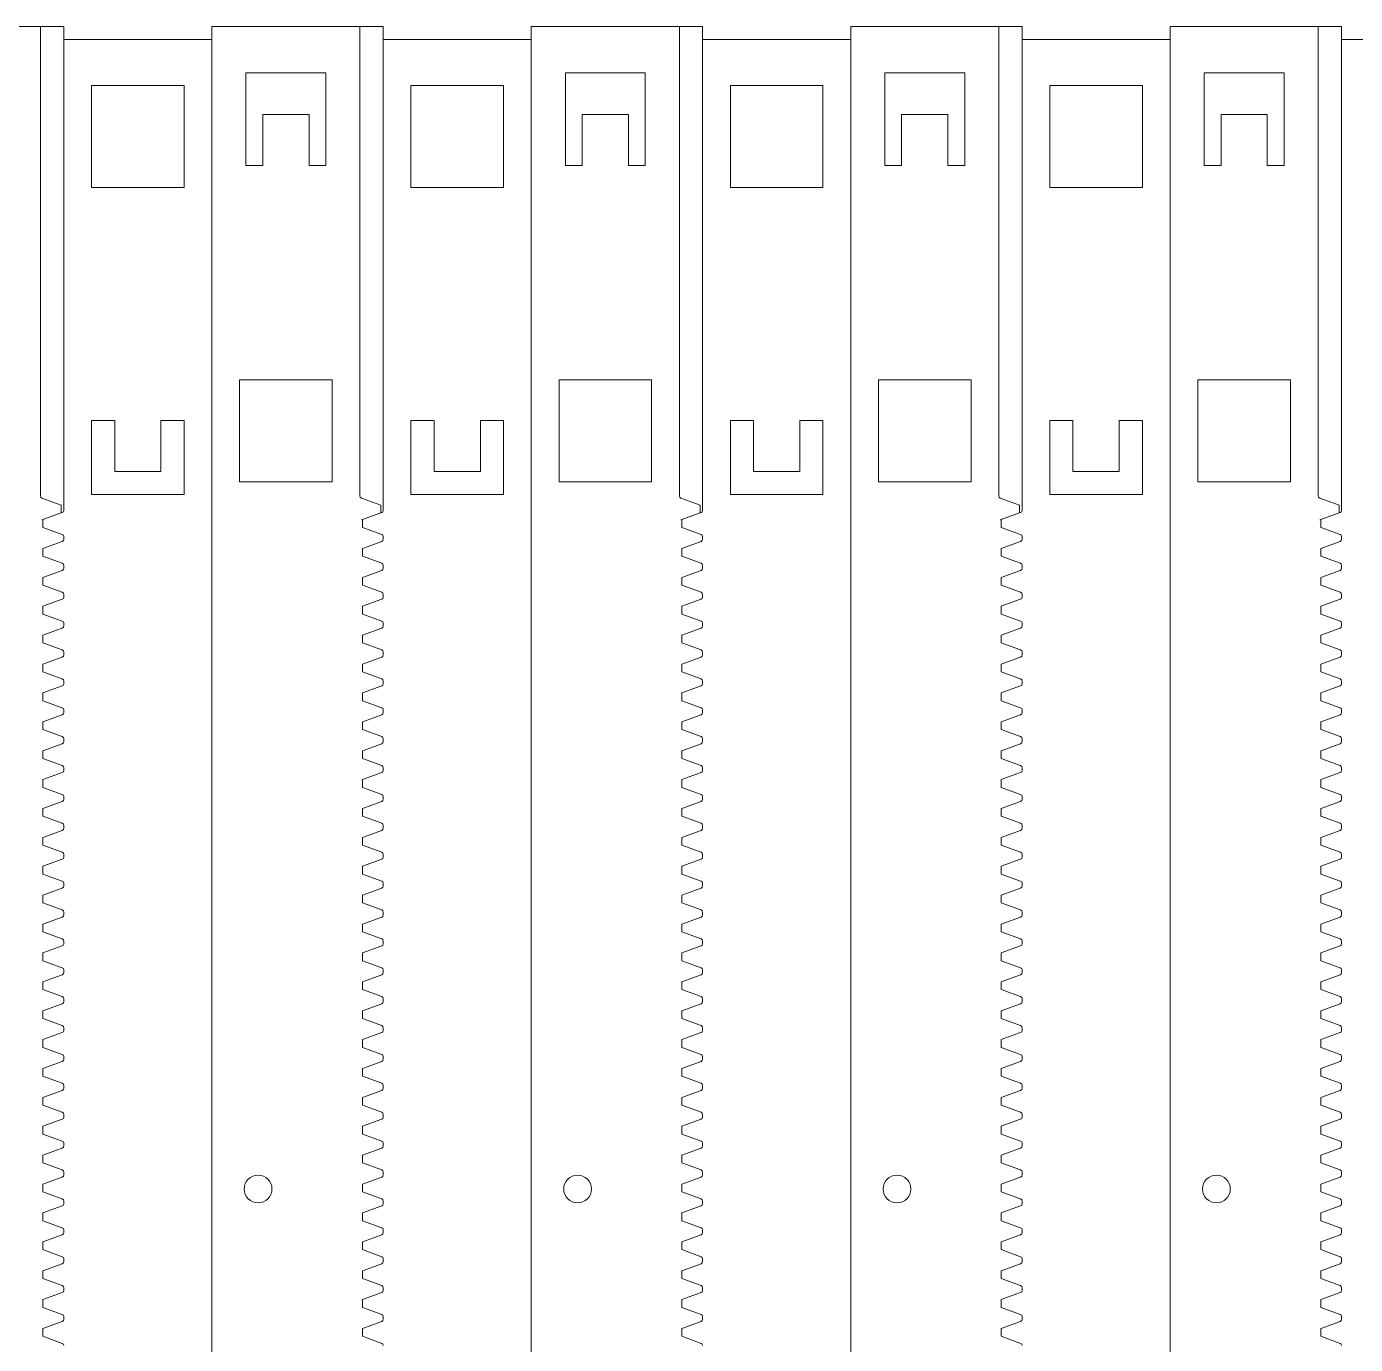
# Model space of a CAD drawing. Header units: millimetres. Extents: x -296 to 291, y -146 to 138.
# Drawn here: x -5.2 to 138.4, y -4.7 to 137.7 of the extents above; entities that cross this region are included whole.
import ezdxf

# ---------------------------------------------------------------- set-up
doc = ezdxf.new("R2010")
doc.units = ezdxf.units.MM
doc.header["$MEASUREMENT"] = 0
doc.layers.add('Layer 1', color=7, linetype='Continuous')

msp = doc.modelspace()

# ---------------------------------------------------------------- linework, layer by layer
at = {"layer": 'Layer 1', "color": 175, "lineweight": 18}
msp.add_lwpolyline([(-19.6503, 137.7001), (-1.1308, 137.7001), (-1.1308, 136.3158), (14.8692, 136.3158), (14.8692, 137.7001), (33.3887, 137.7001), (33.3887, 136.3158), (49.3887, 136.3158), (49.3887, 137.7001), (67.9082, 137.7001), (67.9082, 136.3158), (83.9082, 136.3158), (83.9082, 137.7001), (102.4277, 137.7001), (102.4277, 136.3158), (118.4277, 136.3158), (118.4277, 137.7001), (136.9472, 137.7001), (136.9472, 136.3158), (152.9472, 136.3158)], dxfattribs=at)
at = {"layer": 'Layer 1', "color": 114, "lineweight": 9}
for points in [[(-3.6503, 137.7001), (-3.6503, 86.9643)], [(14.8692, -144.6025), (14.8692, 137.7001)], [(30.8692, 137.7001), (30.8692, 86.9643)], [(49.3887, -144.6025), (49.3887, 137.7001)], [(65.3887, 137.7001), (65.3887, 86.9643)], [(83.9082, -144.6025), (83.9082, 137.7001)], [(99.9082, 137.7001), (99.9082, 86.9643)], [(118.4277, -144.6025), (118.4277, 137.7001)], [(134.4277, 137.7001), (134.4277, 86.9643)], [(-1.1308, 85.4034), (-1.1308, 136.3158)], [(33.3887, 85.4034), (33.3887, 136.3158)], [(67.9082, 85.4034), (67.9082, 136.3158)], [(102.4277, 85.4034), (102.4277, 136.3158)], [(136.9472, 85.4034), (136.9472, 136.3158)], [(-3.4857, 86.7294), (-1.4003, 85.9703), (-1.4003, 85.1274), (-3.4858, 84.3684)], [(31.0338, 86.7294), (33.1192, 85.9703), (33.1192, 85.1274), (31.0337, 84.3684)], [(65.5533, 86.7294), (67.6387, 85.9703), (67.6387, 85.1274), (65.5532, 84.3684)], [(100.0728, 86.7294), (102.1582, 85.9703), (102.1582, 85.1274), (100.0727, 84.3684)], [(134.5923, 86.7294), (136.6777, 85.9703), (136.6777, 85.1274), (134.5922, 84.3684)], [(-1.2953, 82.8075), (-3.3808, 83.5666), (-3.3808, 84.4094), (-1.2953, 85.1685)], [(33.2242, 82.8075), (31.1387, 83.5666), (31.1387, 84.4094), (33.2242, 85.1685)], [(67.7437, 82.8075), (65.6582, 83.5666), (65.6582, 84.4094), (67.7437, 85.1685)], [(102.2632, 82.8075), (100.1777, 83.5666), (100.1777, 84.4094), (102.2632, 85.1685)], [(136.7827, 82.8075), (134.6972, 83.5666), (134.6972, 84.4094), (136.7827, 85.1685)], [(-1.2953, 79.6847), (-3.3808, 80.4438), (-3.3808, 81.2866), (-1.2953, 82.0457)], [(-1.1308, 82.2806), (-1.1308, 82.5726)], [(33.2242, 79.6847), (31.1387, 80.4438), (31.1387, 81.2866), (33.2242, 82.0457)], [(33.3887, 82.2806), (33.3887, 82.5726)], [(67.7437, 79.6847), (65.6582, 80.4438), (65.6582, 81.2866), (67.7437, 82.0457)], [(67.9082, 82.2806), (67.9082, 82.5726)], [(102.2632, 79.6847), (100.1777, 80.4438), (100.1777, 81.2866), (102.2632, 82.0457)], [(102.4277, 82.2806), (102.4277, 82.5726)], [(136.7827, 79.6847), (134.6972, 80.4438), (134.6972, 81.2866), (136.7827, 82.0457)], [(136.9472, 82.2806), (136.9472, 82.5726)], [(-1.1308, 79.1578), (-1.1308, 79.4498)], [(33.3887, 79.1578), (33.3887, 79.4498)], [(67.9082, 79.1578), (67.9082, 79.4498)], [(102.4277, 79.1578), (102.4277, 79.4498)], [(136.9472, 79.1578), (136.9472, 79.4498)], [(-1.2953, 76.5619), (-3.3808, 77.321), (-3.3808, 78.1638), (-1.2953, 78.9229)], [(33.2242, 76.5619), (31.1387, 77.321), (31.1387, 78.1638), (33.2242, 78.9229)], [(67.7437, 76.5619), (65.6582, 77.321), (65.6582, 78.1638), (67.7437, 78.9229)], [(102.2632, 76.5619), (100.1777, 77.321), (100.1777, 78.1638), (102.2632, 78.9229)], [(136.7827, 76.5619), (134.6972, 77.321), (134.6972, 78.1638), (136.7827, 78.9229)], [(-1.1308, 76.035), (-1.1308, 76.327)], [(33.3887, 76.035), (33.3887, 76.327)], [(67.9082, 76.035), (67.9082, 76.327)], [(102.4277, 76.035), (102.4277, 76.327)], [(136.9472, 76.035), (136.9472, 76.327)], [(-1.2953, 73.4391), (-3.3808, 74.1981), (-3.3808, 75.041), (-1.2953, 75.8001)], [(33.2242, 73.4391), (31.1387, 74.1981), (31.1387, 75.041), (33.2242, 75.8001)], [(67.7437, 73.4391), (65.6582, 74.1981), (65.6582, 75.041), (67.7437, 75.8001)], [(102.2632, 73.4391), (100.1777, 74.1981), (100.1777, 75.041), (102.2632, 75.8001)], [(136.7827, 73.4391), (134.6972, 74.1981), (134.6972, 75.041), (136.7827, 75.8001)], [(-1.2953, 70.3163), (-3.3808, 71.0753), (-3.3808, 71.9182), (-1.2953, 72.6773)], [(-1.1308, 72.9122), (-1.1308, 73.2042)], [(33.2242, 70.3163), (31.1387, 71.0753), (31.1387, 71.9182), (33.2242, 72.6773)], [(33.3887, 72.9122), (33.3887, 73.2042)], [(67.7437, 70.3163), (65.6582, 71.0753), (65.6582, 71.9182), (67.7437, 72.6773)], [(67.9082, 72.9122), (67.9082, 73.2042)], [(102.2632, 70.3163), (100.1777, 71.0753), (100.1777, 71.9182), (102.2632, 72.6773)], [(102.4277, 72.9122), (102.4277, 73.2042)], [(136.7827, 70.3163), (134.6972, 71.0753), (134.6972, 71.9182), (136.7827, 72.6773)], [(136.9472, 72.9122), (136.9472, 73.2042)], [(-1.2953, 67.1935), (-3.3808, 67.9525), (-3.3808, 68.7954), (-1.2953, 69.5545)], [(-1.1308, 69.7894), (-1.1308, 70.0814)], [(33.2242, 67.1935), (31.1387, 67.9525), (31.1387, 68.7954), (33.2242, 69.5545)], [(33.3887, 69.7894), (33.3887, 70.0814)], [(67.7437, 67.1935), (65.6582, 67.9525), (65.6582, 68.7954), (67.7437, 69.5545)], [(67.9082, 69.7894), (67.9082, 70.0814)], [(102.2632, 67.1935), (100.1777, 67.9525), (100.1777, 68.7954), (102.2632, 69.5545)], [(102.4277, 69.7894), (102.4277, 70.0814)], [(136.7827, 67.1935), (134.6972, 67.9525), (134.6972, 68.7954), (136.7827, 69.5545)], [(136.9472, 69.7894), (136.9472, 70.0814)], [(-1.2953, 64.0707), (-3.3808, 64.8297), (-3.3808, 65.6726), (-1.2953, 66.4316)], [(-1.1308, 66.6666), (-1.1308, 66.9585)], [(33.2242, 64.0707), (31.1387, 64.8297), (31.1387, 65.6726), (33.2242, 66.4316)], [(33.3887, 66.6666), (33.3887, 66.9585)], [(67.7437, 64.0707), (65.6582, 64.8297), (65.6582, 65.6726), (67.7437, 66.4316)], [(67.9082, 66.6666), (67.9082, 66.9585)], [(102.2632, 64.0707), (100.1777, 64.8297), (100.1777, 65.6726), (102.2632, 66.4316)], [(102.4277, 66.6666), (102.4277, 66.9585)], [(136.7827, 64.0707), (134.6972, 64.8297), (134.6972, 65.6726), (136.7827, 66.4316)], [(136.9472, 66.6666), (136.9472, 66.9585)], [(-1.2953, 60.9479), (-3.3808, 61.7069), (-3.3808, 62.5498), (-1.2953, 63.3088)], [(-1.1308, 63.5438), (-1.1308, 63.8357)], [(33.2242, 60.9479), (31.1387, 61.7069), (31.1387, 62.5498), (33.2242, 63.3088)], [(33.3887, 63.5438), (33.3887, 63.8357)], [(67.7437, 60.9479), (65.6582, 61.7069), (65.6582, 62.5498), (67.7437, 63.3088)], [(67.9082, 63.5438), (67.9082, 63.8357)], [(102.2632, 60.9479), (100.1777, 61.7069), (100.1777, 62.5498), (102.2632, 63.3088)], [(102.4277, 63.5438), (102.4277, 63.8357)], [(136.7827, 60.9479), (134.6972, 61.7069), (134.6972, 62.5498), (136.7827, 63.3088)], [(136.9472, 63.5438), (136.9472, 63.8357)], [(-1.1308, 60.421), (-1.1308, 60.7129)], [(33.3887, 60.421), (33.3887, 60.7129)], [(67.9082, 60.421), (67.9082, 60.7129)], [(102.4277, 60.421), (102.4277, 60.7129)], [(136.9472, 60.421), (136.9472, 60.7129)], [(-1.2953, 57.8251), (-3.3808, 58.5841), (-3.3808, 59.427), (-1.2953, 60.186)], [(33.2242, 57.8251), (31.1387, 58.5841), (31.1387, 59.427), (33.2242, 60.186)], [(67.7437, 57.8251), (65.6582, 58.5841), (65.6582, 59.427), (67.7437, 60.186)], [(102.2632, 57.8251), (100.1777, 58.5841), (100.1777, 59.427), (102.2632, 60.186)], [(136.7827, 57.8251), (134.6972, 58.5841), (134.6972, 59.427), (136.7827, 60.186)], [(-1.1308, 57.2981), (-1.1308, 57.5901)], [(33.3887, 57.2981), (33.3887, 57.5901)], [(67.9082, 57.2981), (67.9082, 57.5901)], [(102.4277, 57.2981), (102.4277, 57.5901)], [(136.9472, 57.2981), (136.9472, 57.5901)], [(-1.2953, 54.7022), (-3.3808, 55.4613), (-3.3808, 56.3042), (-1.2953, 57.0632)], [(33.2242, 54.7022), (31.1387, 55.4613), (31.1387, 56.3042), (33.2242, 57.0632)], [(67.7437, 54.7022), (65.6582, 55.4613), (65.6582, 56.3042), (67.7437, 57.0632)], [(102.2632, 54.7022), (100.1777, 55.4613), (100.1777, 56.3042), (102.2632, 57.0632)], [(136.7827, 54.7022), (134.6972, 55.4613), (134.6972, 56.3042), (136.7827, 57.0632)], [(-1.2953, 51.5794), (-3.3808, 52.3385), (-3.3808, 53.1814), (-1.2953, 53.9404)], [(-1.1308, 54.1753), (-1.1308, 54.4673)], [(33.2242, 51.5794), (31.1387, 52.3385), (31.1387, 53.1814), (33.2242, 53.9404)], [(33.3887, 54.1753), (33.3887, 54.4673)], [(67.7437, 51.5794), (65.6582, 52.3385), (65.6582, 53.1814), (67.7437, 53.9404)], [(67.9082, 54.1753), (67.9082, 54.4673)], [(102.2632, 51.5794), (100.1777, 52.3385), (100.1777, 53.1814), (102.2632, 53.9404)], [(102.4277, 54.1753), (102.4277, 54.4673)], [(136.7827, 51.5794), (134.6972, 52.3385), (134.6972, 53.1814), (136.7827, 53.9404)], [(136.9472, 54.1753), (136.9472, 54.4673)], [(-1.2953, 48.4566), (-3.3808, 49.2157), (-3.3808, 50.0585), (-1.2953, 50.8176)], [(-1.1308, 51.0525), (-1.1308, 51.3445)], [(33.2242, 48.4566), (31.1387, 49.2157), (31.1387, 50.0585), (33.2242, 50.8176)], [(33.3887, 51.0525), (33.3887, 51.3445)], [(67.7437, 48.4566), (65.6582, 49.2157), (65.6582, 50.0585), (67.7437, 50.8176)], [(67.9082, 51.0525), (67.9082, 51.3445)], [(102.2632, 48.4566), (100.1777, 49.2157), (100.1777, 50.0585), (102.2632, 50.8176)], [(102.4277, 51.0525), (102.4277, 51.3445)], [(136.7827, 48.4566), (134.6972, 49.2157), (134.6972, 50.0585), (136.7827, 50.8176)], [(136.9472, 51.0525), (136.9472, 51.3445)], [(-1.2953, 45.3338), (-3.3808, 46.0929), (-3.3808, 46.9357), (-1.2953, 47.6948)], [(-1.1308, 47.9297), (-1.1308, 48.2217)], [(33.2242, 45.3338), (31.1387, 46.0929), (31.1387, 46.9357), (33.2242, 47.6948)], [(33.3887, 47.9297), (33.3887, 48.2217)], [(67.7437, 45.3338), (65.6582, 46.0929), (65.6582, 46.9357), (67.7437, 47.6948)], [(67.9082, 47.9297), (67.9082, 48.2217)], [(102.2632, 45.3338), (100.1777, 46.0929), (100.1777, 46.9357), (102.2632, 47.6948)], [(102.4277, 47.9297), (102.4277, 48.2217)], [(136.7827, 45.3338), (134.6972, 46.0929), (134.6972, 46.9357), (136.7827, 47.6948)], [(136.9472, 47.9297), (136.9472, 48.2217)], [(-1.2953, 42.211), (-3.3808, 42.9701), (-3.3808, 43.8129), (-1.2953, 44.572)], [(-1.1308, 44.8069), (-1.1308, 45.0989)], [(33.2242, 42.211), (31.1387, 42.9701), (31.1387, 43.8129), (33.2242, 44.572)], [(33.3887, 44.8069), (33.3887, 45.0989)], [(67.7437, 42.211), (65.6582, 42.9701), (65.6582, 43.8129), (67.7437, 44.572)], [(67.9082, 44.8069), (67.9082, 45.0989)], [(102.2632, 42.211), (100.1777, 42.9701), (100.1777, 43.8129), (102.2632, 44.572)], [(102.4277, 44.8069), (102.4277, 45.0989)], [(136.7827, 42.211), (134.6972, 42.9701), (134.6972, 43.8129), (136.7827, 44.572)], [(136.9472, 44.8069), (136.9472, 45.0989)], [(-1.1308, 41.6841), (-1.1308, 41.9761)], [(33.3887, 41.6841), (33.3887, 41.9761)], [(67.9082, 41.6841), (67.9082, 41.9761)], [(102.4277, 41.6841), (102.4277, 41.9761)], [(136.9472, 41.6841), (136.9472, 41.9761)], [(-1.2953, 39.0882), (-3.3808, 39.8473), (-3.3808, 40.6901), (-1.2953, 41.4492)], [(33.2242, 39.0882), (31.1387, 39.8473), (31.1387, 40.6901), (33.2242, 41.4492)], [(67.7437, 39.0882), (65.6582, 39.8473), (65.6582, 40.6901), (67.7437, 41.4492)], [(102.2632, 39.0882), (100.1777, 39.8473), (100.1777, 40.6901), (102.2632, 41.4492)], [(136.7827, 39.0882), (134.6972, 39.8473), (134.6972, 40.6901), (136.7827, 41.4492)], [(-1.1308, 38.5613), (-1.1308, 38.8533)], [(33.3887, 38.5613), (33.3887, 38.8533)], [(67.9082, 38.5613), (67.9082, 38.8533)], [(102.4277, 38.5613), (102.4277, 38.8533)], [(136.9472, 38.5613), (136.9472, 38.8533)], [(-1.2953, 35.9654), (-3.3808, 36.7245), (-3.3808, 37.5673), (-1.2953, 38.3264)], [(33.2242, 35.9654), (31.1387, 36.7245), (31.1387, 37.5673), (33.2242, 38.3264)], [(67.7437, 35.9654), (65.6582, 36.7245), (65.6582, 37.5673), (67.7437, 38.3264)], [(102.2632, 35.9654), (100.1777, 36.7245), (100.1777, 37.5673), (102.2632, 38.3264)], [(136.7827, 35.9654), (134.6972, 36.7245), (134.6972, 37.5673), (136.7827, 38.3264)], [(-1.2953, 32.8426), (-3.3808, 33.6017), (-3.3808, 34.4445), (-1.2953, 35.2036)], [(-1.1308, 35.4385), (-1.1308, 35.7305)], [(33.2242, 32.8426), (31.1387, 33.6017), (31.1387, 34.4445), (33.2242, 35.2036)], [(33.3887, 35.4385), (33.3887, 35.7305)], [(67.7437, 32.8426), (65.6582, 33.6017), (65.6582, 34.4445), (67.7437, 35.2036)], [(67.9082, 35.4385), (67.9082, 35.7305)], [(102.2632, 32.8426), (100.1777, 33.6017), (100.1777, 34.4445), (102.2632, 35.2036)], [(102.4277, 35.4385), (102.4277, 35.7305)], [(136.7827, 32.8426), (134.6972, 33.6017), (134.6972, 34.4445), (136.7827, 35.2036)], [(136.9472, 35.4385), (136.9472, 35.7305)], [(-1.2953, 29.7198), (-3.3808, 30.4788), (-3.3808, 31.3217), (-1.2953, 32.0808)], [(-1.1308, 32.3157), (-1.1308, 32.6077)], [(33.2242, 29.7198), (31.1387, 30.4788), (31.1387, 31.3217), (33.2242, 32.0808)], [(33.3887, 32.3157), (33.3887, 32.6077)], [(67.7437, 29.7198), (65.6582, 30.4788), (65.6582, 31.3217), (67.7437, 32.0808)], [(67.9082, 32.3157), (67.9082, 32.6077)], [(102.2632, 29.7198), (100.1777, 30.4788), (100.1777, 31.3217), (102.2632, 32.0808)], [(102.4277, 32.3157), (102.4277, 32.6077)], [(136.7827, 29.7198), (134.6972, 30.4788), (134.6972, 31.3217), (136.7827, 32.0808)], [(136.9472, 32.3157), (136.9472, 32.6077)], [(-1.2953, 26.597), (-3.3808, 27.356), (-3.3808, 28.1989), (-1.2953, 28.958)], [(-1.1308, 29.1929), (-1.1308, 29.4849)], [(33.2242, 26.597), (31.1387, 27.356), (31.1387, 28.1989), (33.2242, 28.958)], [(33.3887, 29.1929), (33.3887, 29.4849)], [(67.7437, 26.597), (65.6582, 27.356), (65.6582, 28.1989), (67.7437, 28.958)], [(67.9082, 29.1929), (67.9082, 29.4849)], [(102.2632, 26.597), (100.1777, 27.356), (100.1777, 28.1989), (102.2632, 28.958)], [(102.4277, 29.1929), (102.4277, 29.4849)], [(136.7827, 26.597), (134.6972, 27.356), (134.6972, 28.1989), (136.7827, 28.958)], [(136.9472, 29.1929), (136.9472, 29.4849)], [(-1.1308, 26.0701), (-1.1308, 26.3621)], [(33.3887, 26.0701), (33.3887, 26.3621)], [(67.9082, 26.0701), (67.9082, 26.3621)], [(102.4277, 26.0701), (102.4277, 26.3621)], [(136.9472, 26.0701), (136.9472, 26.3621)], [(-1.2953, 23.4742), (-3.3808, 24.2332), (-3.3808, 25.0761), (-1.2953, 25.8352)], [(33.2242, 23.4742), (31.1387, 24.2332), (31.1387, 25.0761), (33.2242, 25.8352)], [(67.7437, 23.4742), (65.6582, 24.2332), (65.6582, 25.0761), (67.7437, 25.8352)], [(102.2632, 23.4742), (100.1777, 24.2332), (100.1777, 25.0761), (102.2632, 25.8352)], [(136.7827, 23.4742), (134.6972, 24.2332), (134.6972, 25.0761), (136.7827, 25.8352)], [(-1.1308, 22.9473), (-1.1308, 23.2392)], [(33.3887, 22.9473), (33.3887, 23.2392)], [(67.9082, 22.9473), (67.9082, 23.2392)], [(102.4277, 22.9473), (102.4277, 23.2392)], [(136.9472, 22.9473), (136.9472, 23.2392)], [(-1.2953, 20.3514), (-3.3808, 21.1104), (-3.3808, 21.9533), (-1.2953, 22.7123)], [(33.2242, 20.3514), (31.1387, 21.1104), (31.1387, 21.9533), (33.2242, 22.7123)], [(67.7437, 20.3514), (65.6582, 21.1104), (65.6582, 21.9533), (67.7437, 22.7123)], [(102.2632, 20.3514), (100.1777, 21.1104), (100.1777, 21.9533), (102.2632, 22.7123)], [(136.7827, 20.3514), (134.6972, 21.1104), (134.6972, 21.9533), (136.7827, 22.7123)], [(-1.1308, 19.8245), (-1.1308, 20.1164)], [(33.3887, 19.8245), (33.3887, 20.1164)], [(67.9082, 19.8245), (67.9082, 20.1164)], [(102.4277, 19.8245), (102.4277, 20.1164)], [(136.9472, 19.8245), (136.9472, 20.1164)], [(-1.2953, 17.2286), (-3.3808, 17.9876), (-3.3808, 18.8305), (-1.2953, 19.5895)], [(33.2242, 17.2286), (31.1387, 17.9876), (31.1387, 18.8305), (33.2242, 19.5895)], [(67.7437, 17.2286), (65.6582, 17.9876), (65.6582, 18.8305), (67.7437, 19.5895)], [(102.2632, 17.2286), (100.1777, 17.9876), (100.1777, 18.8305), (102.2632, 19.5895)], [(136.7827, 17.2286), (134.6972, 17.9876), (134.6972, 18.8305), (136.7827, 19.5895)], [(-1.2953, 14.1058), (-3.3808, 14.8648), (-3.3808, 15.7077), (-1.2953, 16.4667)], [(-1.1308, 16.7017), (-1.1308, 16.9936)], [(33.2242, 14.1058), (31.1387, 14.8648), (31.1387, 15.7077), (33.2242, 16.4667)], [(33.3887, 16.7017), (33.3887, 16.9936)], [(67.7437, 14.1058), (65.6582, 14.8648), (65.6582, 15.7077), (67.7437, 16.4667)], [(67.9082, 16.7017), (67.9082, 16.9936)], [(102.2632, 14.1058), (100.1777, 14.8648), (100.1777, 15.7077), (102.2632, 16.4667)], [(102.4277, 16.7017), (102.4277, 16.9936)], [(136.7827, 14.1058), (134.6972, 14.8648), (134.6972, 15.7077), (136.7827, 16.4667)], [(136.9472, 16.7017), (136.9472, 16.9936)], [(-1.2953, 10.9829), (-3.3808, 11.742), (-3.3808, 12.5849), (-1.2953, 13.3439)], [(-1.1308, 13.5788), (-1.1308, 13.8708)], [(33.2242, 10.9829), (31.1387, 11.742), (31.1387, 12.5849), (33.2242, 13.3439)], [(33.3887, 13.5788), (33.3887, 13.8708)], [(67.7437, 10.9829), (65.6582, 11.742), (65.6582, 12.5849), (67.7437, 13.3439)], [(67.9082, 13.5788), (67.9082, 13.8708)], [(102.2632, 10.9829), (100.1777, 11.742), (100.1777, 12.5849), (102.2632, 13.3439)], [(102.4277, 13.5788), (102.4277, 13.8708)], [(136.7827, 10.9829), (134.6972, 11.742), (134.6972, 12.5849), (136.7827, 13.3439)], [(136.9472, 13.5788), (136.9472, 13.8708)], [(-1.2953, 7.8601), (-3.3808, 8.6192), (-3.3808, 9.4621), (-1.2953, 10.2211)], [(-1.1308, 10.456), (-1.1308, 10.748)], [(33.2242, 7.8601), (31.1387, 8.6192), (31.1387, 9.4621), (33.2242, 10.2211)], [(33.3887, 10.456), (33.3887, 10.748)], [(67.7437, 7.8601), (65.6582, 8.6192), (65.6582, 9.4621), (67.7437, 10.2211)], [(67.9082, 10.456), (67.9082, 10.748)], [(102.2632, 7.8601), (100.1777, 8.6192), (100.1777, 9.4621), (102.2632, 10.2211)], [(102.4277, 10.456), (102.4277, 10.748)], [(136.7827, 7.8601), (134.6972, 8.6192), (134.6972, 9.4621), (136.7827, 10.2211)], [(136.9472, 10.456), (136.9472, 10.748)], [(-1.1308, 7.3332), (-1.1308, 7.6252)], [(33.3887, 7.3332), (33.3887, 7.6252)], [(67.9082, 7.3332), (67.9082, 7.6252)], [(102.4277, 7.3332), (102.4277, 7.6252)], [(136.9472, 7.3332), (136.9472, 7.6252)], [(-1.2953, 4.7373), (-3.3808, 5.4964), (-3.3808, 6.3392), (-1.2953, 7.0983)], [(33.2242, 4.7373), (31.1387, 5.4964), (31.1387, 6.3392), (33.2242, 7.0983)], [(67.7437, 4.7373), (65.6582, 5.4964), (65.6582, 6.3392), (67.7437, 7.0983)], [(102.2632, 4.7373), (100.1777, 5.4964), (100.1777, 6.3392), (102.2632, 7.0983)], [(136.7827, 4.7373), (134.6972, 5.4964), (134.6972, 6.3392), (136.7827, 7.0983)], [(-1.1308, 4.2104), (-1.1308, 4.5024)], [(33.3887, 4.2104), (33.3887, 4.5024)], [(67.9082, 4.2104), (67.9082, 4.5024)], [(102.4277, 4.2104), (102.4277, 4.5024)], [(136.9472, 4.2104), (136.9472, 4.5024)], [(-1.2953, 1.6145), (-3.3808, 2.3736), (-3.3808, 3.2164), (-1.2953, 3.9755)], [(33.2242, 1.6145), (31.1387, 2.3736), (31.1387, 3.2164), (33.2242, 3.9755)], [(67.7437, 1.6145), (65.6582, 2.3736), (65.6582, 3.2164), (67.7437, 3.9755)], [(102.2632, 1.6145), (100.1777, 2.3736), (100.1777, 3.2164), (102.2632, 3.9755)], [(136.7827, 1.6145), (134.6972, 2.3736), (134.6972, 3.2164), (136.7827, 3.9755)], [(-1.2953, -1.5083), (-3.3808, -0.7492), (-3.3808, 0.0936), (-1.2953, 0.8527)], [(-1.1308, 1.0876), (-1.1308, 1.3796)], [(33.2242, -1.5083), (31.1387, -0.7492), (31.1387, 0.0936), (33.2242, 0.8527)], [(33.3887, 1.0876), (33.3887, 1.3796)], [(67.7437, -1.5083), (65.6582, -0.7492), (65.6582, 0.0936), (67.7437, 0.8527)], [(67.9082, 1.0876), (67.9082, 1.3796)], [(102.2632, -1.5083), (100.1777, -0.7492), (100.1777, 0.0936), (102.2632, 0.8527)], [(102.4277, 1.0876), (102.4277, 1.3796)], [(136.7827, -1.5083), (134.6972, -0.7492), (134.6972, 0.0936), (136.7827, 0.8527)], [(136.9472, 1.0876), (136.9472, 1.3796)], [(-1.2953, -4.6311), (-3.3808, -3.872), (-3.3808, -3.0292), (-1.2953, -2.2701)], [(-1.1308, -2.0352), (-1.1308, -1.7432)], [(33.2242, -4.6311), (31.1387, -3.872), (31.1387, -3.0292), (33.2242, -2.2701)], [(33.3887, -2.0352), (33.3887, -1.7432)], [(67.7437, -4.6311), (65.6582, -3.872), (65.6582, -3.0292), (67.7437, -2.2701)], [(67.9082, -2.0352), (67.9082, -1.7432)], [(102.2632, -4.6311), (100.1777, -3.872), (100.1777, -3.0292), (102.2632, -2.2701)], [(102.4277, -2.0352), (102.4277, -1.7432)], [(136.7827, -4.6311), (134.6972, -3.872), (134.6972, -3.0292), (136.7827, -2.2701)], [(136.9472, -2.0352), (136.9472, -1.7432)]]:
    msp.add_lwpolyline(points, dxfattribs=at)
at = {"layer": 'Layer 1', "color": 240, "lineweight": 9}
for points in [[(20.3692, 128.2003), (20.3692, 122.7003), (18.5498, 122.7003), (18.5498, 132.7003), (27.1887, 132.7003), (27.1887, 122.7003), (25.3692, 122.7003), (25.3692, 128.2003), (20.3692, 128.2003)], [(54.8887, 128.2003), (54.8887, 122.7003), (53.0693, 122.7003), (53.0693, 132.7003), (61.7082, 132.7003), (61.7082, 122.7003), (59.8887, 122.7003), (59.8887, 128.2003), (54.8887, 128.2003)], [(89.4082, 128.2003), (89.4082, 122.7003), (87.5888, 122.7003), (87.5888, 132.7003), (96.2277, 132.7003), (96.2277, 122.7003), (94.4082, 122.7003), (94.4082, 128.2003), (89.4082, 128.2003)], [(123.9277, 128.2003), (123.9277, 122.7003), (122.1083, 122.7003), (122.1083, 132.7003), (130.7472, 132.7003), (130.7472, 122.7003), (128.9277, 122.7003), (128.9277, 128.2003), (123.9277, 128.2003)], [(1.8692, 131.316), (1.8692, 120.3127), (11.8692, 120.3127), (11.8692, 131.316), (1.8692, 131.316)], [(36.3887, 131.316), (36.3887, 120.3127), (46.3887, 120.3127), (46.3887, 131.316), (36.3887, 131.316)], [(70.9082, 131.316), (70.9082, 120.3127), (80.9082, 120.3127), (80.9082, 131.316), (70.9082, 131.316)], [(105.4277, 131.316), (105.4277, 120.3127), (115.4277, 120.3127), (115.4277, 131.316), (105.4277, 131.316)], [(17.8692, 88.5029), (27.8692, 88.5029), (27.8692, 99.5029), (17.8692, 99.5029), (17.8692, 88.5029)], [(52.3887, 88.5029), (62.3887, 88.5029), (62.3887, 99.5029), (52.3887, 99.5029), (52.3887, 88.5029)], [(86.9082, 88.5029), (96.9082, 88.5029), (96.9082, 99.5029), (86.9082, 99.5029), (86.9082, 88.5029)], [(121.4277, 88.5029), (131.4277, 88.5029), (131.4277, 99.5029), (121.4277, 99.5029), (121.4277, 88.5029)], [(11.8692, 95.1153), (9.3692, 95.1153), (9.3692, 89.6153), (4.3692, 89.6153), (4.3692, 95.1153), (1.8692, 95.1153), (1.8692, 87.1153), (11.8692, 87.1153), (11.8692, 95.1153)], [(46.3887, 95.1153), (43.8887, 95.1153), (43.8887, 89.6153), (38.8887, 89.6153), (38.8887, 95.1153), (36.3887, 95.1153), (36.3887, 87.1153), (46.3887, 87.1153), (46.3887, 95.1153)], [(80.9082, 95.1153), (78.4082, 95.1153), (78.4082, 89.6153), (73.4082, 89.6153), (73.4082, 95.1153), (70.9082, 95.1153), (70.9082, 87.1153), (80.9082, 87.1153), (80.9082, 95.1153)], [(115.4277, 95.1153), (112.9277, 95.1153), (112.9277, 89.6153), (107.9277, 89.6153), (107.9277, 95.1153), (105.4277, 95.1153), (105.4277, 87.1153), (115.4277, 87.1153), (115.4277, 95.1153)]]:
    msp.add_lwpolyline(points, dxfattribs=at)
at = {"layer": 'Layer 1', "color": 114, "lineweight": 9}
for points in [[(-3.6503, 86.9643), (-3.6501, 86.8592), (-3.5843, 86.7653), (-3.4857, 86.7294)], [(30.8692, 86.9643), (30.8694, 86.8592), (30.9352, 86.7653), (31.0338, 86.7294)], [(65.3887, 86.9643), (65.3889, 86.8592), (65.4547, 86.7653), (65.5533, 86.7294)], [(99.9082, 86.9643), (99.9084, 86.8592), (99.9742, 86.7653), (100.0728, 86.7294)], [(134.4277, 86.9643), (134.4279, 86.8592), (134.4937, 86.7653), (134.5923, 86.7294)], [(-1.2953, 85.1685), (-1.1964, 85.2044), (-1.1306, 85.2983), (-1.1308, 85.4034)], [(33.2242, 85.1685), (33.3231, 85.2044), (33.3889, 85.2983), (33.3887, 85.4034)], [(67.7437, 85.1685), (67.8426, 85.2044), (67.9084, 85.2983), (67.9082, 85.4034)], [(102.2632, 85.1685), (102.3621, 85.2044), (102.4279, 85.2983), (102.4277, 85.4034)], [(136.7827, 85.1685), (136.8816, 85.2044), (136.9474, 85.2983), (136.9472, 85.4034)], [(-1.1308, 82.5726), (-1.1306, 82.6777), (-1.1964, 82.7716), (-1.2953, 82.8075)], [(-1.2953, 82.0457), (-1.1964, 82.0816), (-1.1306, 82.1755), (-1.1308, 82.2806)], [(33.3887, 82.5726), (33.3889, 82.6777), (33.3231, 82.7716), (33.2242, 82.8075)], [(33.2242, 82.0457), (33.3231, 82.0816), (33.3889, 82.1755), (33.3887, 82.2806)], [(67.9082, 82.5726), (67.9084, 82.6777), (67.8426, 82.7716), (67.7437, 82.8075)], [(67.7437, 82.0457), (67.8426, 82.0816), (67.9084, 82.1755), (67.9082, 82.2806)], [(102.4277, 82.5726), (102.4279, 82.6777), (102.3621, 82.7716), (102.2632, 82.8075)], [(102.2632, 82.0457), (102.3621, 82.0816), (102.4279, 82.1755), (102.4277, 82.2806)], [(136.9472, 82.5726), (136.9474, 82.6777), (136.8816, 82.7716), (136.7827, 82.8075)], [(136.7827, 82.0457), (136.8816, 82.0816), (136.9474, 82.1755), (136.9472, 82.2806)], [(-1.1308, 79.4498), (-1.1306, 79.5549), (-1.1964, 79.6488), (-1.2953, 79.6847)], [(-1.2953, 78.9229), (-1.1964, 78.9588), (-1.1306, 79.0527), (-1.1308, 79.1578)], [(33.3887, 79.4498), (33.3889, 79.5549), (33.3231, 79.6488), (33.2242, 79.6847)], [(33.2242, 78.9229), (33.3231, 78.9588), (33.3889, 79.0527), (33.3887, 79.1578)], [(67.9082, 79.4498), (67.9084, 79.5549), (67.8426, 79.6488), (67.7437, 79.6847)], [(67.7437, 78.9229), (67.8426, 78.9588), (67.9084, 79.0527), (67.9082, 79.1578)], [(102.4277, 79.4498), (102.4279, 79.5549), (102.3621, 79.6488), (102.2632, 79.6847)], [(102.2632, 78.9229), (102.3621, 78.9588), (102.4279, 79.0527), (102.4277, 79.1578)], [(136.9472, 79.4498), (136.9474, 79.5549), (136.8816, 79.6488), (136.7827, 79.6847)], [(136.7827, 78.9229), (136.8816, 78.9588), (136.9474, 79.0527), (136.9472, 79.1578)], [(-1.1308, 76.327), (-1.1306, 76.4321), (-1.1964, 76.5259), (-1.2953, 76.5619)], [(33.3887, 76.327), (33.3889, 76.4321), (33.3231, 76.5259), (33.2242, 76.5619)], [(67.9082, 76.327), (67.9084, 76.4321), (67.8426, 76.5259), (67.7437, 76.5619)], [(102.4277, 76.327), (102.4279, 76.4321), (102.3621, 76.5259), (102.2632, 76.5619)], [(136.9472, 76.327), (136.9474, 76.4321), (136.8816, 76.5259), (136.7827, 76.5619)], [(-1.2953, 75.8001), (-1.1964, 75.836), (-1.1306, 75.9299), (-1.1308, 76.035)], [(33.2242, 75.8001), (33.3231, 75.836), (33.3889, 75.9299), (33.3887, 76.035)], [(67.7437, 75.8001), (67.8426, 75.836), (67.9084, 75.9299), (67.9082, 76.035)], [(102.2632, 75.8001), (102.3621, 75.836), (102.4279, 75.9299), (102.4277, 76.035)], [(136.7827, 75.8001), (136.8816, 75.836), (136.9474, 75.9299), (136.9472, 76.035)], [(-1.1308, 73.2042), (-1.1306, 73.3093), (-1.1964, 73.4031), (-1.2953, 73.4391)], [(33.3887, 73.2042), (33.3889, 73.3093), (33.3231, 73.4031), (33.2242, 73.4391)], [(67.9082, 73.2042), (67.9084, 73.3093), (67.8426, 73.4031), (67.7437, 73.4391)], [(102.4277, 73.2042), (102.4279, 73.3093), (102.3621, 73.4031), (102.2632, 73.4391)], [(136.9472, 73.2042), (136.9474, 73.3093), (136.8816, 73.4031), (136.7827, 73.4391)], [(-1.2953, 72.6773), (-1.1964, 72.7132), (-1.1306, 72.8071), (-1.1308, 72.9122)], [(33.2242, 72.6773), (33.3231, 72.7132), (33.3889, 72.8071), (33.3887, 72.9122)], [(67.7437, 72.6773), (67.8426, 72.7132), (67.9084, 72.8071), (67.9082, 72.9122)], [(102.2632, 72.6773), (102.3621, 72.7132), (102.4279, 72.8071), (102.4277, 72.9122)], [(136.7827, 72.6773), (136.8816, 72.7132), (136.9474, 72.8071), (136.9472, 72.9122)], [(-1.1308, 70.0814), (-1.1306, 70.1865), (-1.1964, 70.2803), (-1.2953, 70.3163)], [(-1.2953, 69.5545), (-1.1964, 69.5904), (-1.1306, 69.6843), (-1.1308, 69.7894)], [(33.3887, 70.0814), (33.3889, 70.1865), (33.3231, 70.2803), (33.2242, 70.3163)], [(33.2242, 69.5545), (33.3231, 69.5904), (33.3889, 69.6843), (33.3887, 69.7894)], [(67.9082, 70.0814), (67.9084, 70.1865), (67.8426, 70.2803), (67.7437, 70.3163)], [(67.7437, 69.5545), (67.8426, 69.5904), (67.9084, 69.6843), (67.9082, 69.7894)], [(102.4277, 70.0814), (102.4279, 70.1865), (102.3621, 70.2803), (102.2632, 70.3163)], [(102.2632, 69.5545), (102.3621, 69.5904), (102.4279, 69.6843), (102.4277, 69.7894)], [(136.9472, 70.0814), (136.9474, 70.1865), (136.8816, 70.2803), (136.7827, 70.3163)], [(136.7827, 69.5545), (136.8816, 69.5904), (136.9474, 69.6843), (136.9472, 69.7894)], [(-1.1308, 66.9585), (-1.1306, 67.0636), (-1.1964, 67.1575), (-1.2953, 67.1935)], [(-1.2953, 66.4316), (-1.1964, 66.4676), (-1.1306, 66.5615), (-1.1308, 66.6666)], [(33.3887, 66.9585), (33.3889, 67.0636), (33.3231, 67.1575), (33.2242, 67.1935)], [(33.2242, 66.4316), (33.3231, 66.4676), (33.3889, 66.5615), (33.3887, 66.6666)], [(67.9082, 66.9585), (67.9084, 67.0636), (67.8426, 67.1575), (67.7437, 67.1935)], [(67.7437, 66.4316), (67.8426, 66.4676), (67.9084, 66.5615), (67.9082, 66.6666)], [(102.4277, 66.9585), (102.4279, 67.0636), (102.3621, 67.1575), (102.2632, 67.1935)], [(102.2632, 66.4316), (102.3621, 66.4676), (102.4279, 66.5615), (102.4277, 66.6666)], [(136.9472, 66.9585), (136.9474, 67.0636), (136.8816, 67.1575), (136.7827, 67.1935)], [(136.7827, 66.4316), (136.8816, 66.4676), (136.9474, 66.5615), (136.9472, 66.6666)], [(-1.1308, 63.8357), (-1.1306, 63.9408), (-1.1964, 64.0347), (-1.2953, 64.0707)], [(-1.2953, 63.3088), (-1.1964, 63.3448), (-1.1306, 63.4387), (-1.1308, 63.5438)], [(33.3887, 63.8357), (33.3889, 63.9408), (33.3231, 64.0347), (33.2242, 64.0707)], [(33.2242, 63.3088), (33.3231, 63.3448), (33.3889, 63.4387), (33.3887, 63.5438)], [(67.9082, 63.8357), (67.9084, 63.9408), (67.8426, 64.0347), (67.7437, 64.0707)], [(67.7437, 63.3088), (67.8426, 63.3448), (67.9084, 63.4387), (67.9082, 63.5438)], [(102.4277, 63.8357), (102.4279, 63.9408), (102.3621, 64.0347), (102.2632, 64.0707)], [(102.2632, 63.3088), (102.3621, 63.3448), (102.4279, 63.4387), (102.4277, 63.5438)], [(136.9472, 63.8357), (136.9474, 63.9408), (136.8816, 64.0347), (136.7827, 64.0707)], [(136.7827, 63.3088), (136.8816, 63.3448), (136.9474, 63.4387), (136.9472, 63.5438)], [(-1.1308, 60.7129), (-1.1306, 60.818), (-1.1964, 60.9119), (-1.2953, 60.9479)], [(-1.2953, 60.186), (-1.1964, 60.222), (-1.1306, 60.3159), (-1.1308, 60.421)], [(33.3887, 60.7129), (33.3889, 60.818), (33.3231, 60.9119), (33.2242, 60.9479)], [(33.2242, 60.186), (33.3231, 60.222), (33.3889, 60.3159), (33.3887, 60.421)], [(67.9082, 60.7129), (67.9084, 60.818), (67.8426, 60.9119), (67.7437, 60.9479)], [(67.7437, 60.186), (67.8426, 60.222), (67.9084, 60.3159), (67.9082, 60.421)], [(102.4277, 60.7129), (102.4279, 60.818), (102.3621, 60.9119), (102.2632, 60.9479)], [(102.2632, 60.186), (102.3621, 60.222), (102.4279, 60.3159), (102.4277, 60.421)], [(136.9472, 60.7129), (136.9474, 60.818), (136.8816, 60.9119), (136.7827, 60.9479)], [(136.7827, 60.186), (136.8816, 60.222), (136.9474, 60.3159), (136.9472, 60.421)], [(-1.1308, 57.5901), (-1.1306, 57.6952), (-1.1964, 57.7891), (-1.2953, 57.8251)], [(33.3887, 57.5901), (33.3889, 57.6952), (33.3231, 57.7891), (33.2242, 57.8251)], [(67.9082, 57.5901), (67.9084, 57.6952), (67.8426, 57.7891), (67.7437, 57.8251)], [(102.4277, 57.5901), (102.4279, 57.6952), (102.3621, 57.7891), (102.2632, 57.8251)], [(136.9472, 57.5901), (136.9474, 57.6952), (136.8816, 57.7891), (136.7827, 57.8251)], [(-1.2953, 57.0632), (-1.1964, 57.0992), (-1.1306, 57.193), (-1.1308, 57.2981)], [(33.2242, 57.0632), (33.3231, 57.0992), (33.3889, 57.193), (33.3887, 57.2981)], [(67.7437, 57.0632), (67.8426, 57.0992), (67.9084, 57.193), (67.9082, 57.2981)], [(102.2632, 57.0632), (102.3621, 57.0992), (102.4279, 57.193), (102.4277, 57.2981)], [(136.7827, 57.0632), (136.8816, 57.0992), (136.9474, 57.193), (136.9472, 57.2981)], [(-1.1308, 54.4673), (-1.1306, 54.5724), (-1.1964, 54.6663), (-1.2953, 54.7022)], [(33.3887, 54.4673), (33.3889, 54.5724), (33.3231, 54.6663), (33.2242, 54.7022)], [(67.9082, 54.4673), (67.9084, 54.5724), (67.8426, 54.6663), (67.7437, 54.7022)], [(102.4277, 54.4673), (102.4279, 54.5724), (102.3621, 54.6663), (102.2632, 54.7022)], [(136.9472, 54.4673), (136.9474, 54.5724), (136.8816, 54.6663), (136.7827, 54.7022)], [(-1.2953, 53.9404), (-1.1964, 53.9764), (-1.1306, 54.0702), (-1.1308, 54.1753)], [(33.2242, 53.9404), (33.3231, 53.9764), (33.3889, 54.0702), (33.3887, 54.1753)], [(67.7437, 53.9404), (67.8426, 53.9764), (67.9084, 54.0702), (67.9082, 54.1753)], [(102.2632, 53.9404), (102.3621, 53.9764), (102.4279, 54.0702), (102.4277, 54.1753)], [(136.7827, 53.9404), (136.8816, 53.9764), (136.9474, 54.0702), (136.9472, 54.1753)], [(-1.1308, 51.3445), (-1.1306, 51.4496), (-1.1964, 51.5435), (-1.2953, 51.5794)], [(-1.2953, 50.8176), (-1.1964, 50.8536), (-1.1306, 50.9474), (-1.1308, 51.0525)], [(33.3887, 51.3445), (33.3889, 51.4496), (33.3231, 51.5435), (33.2242, 51.5794)], [(33.2242, 50.8176), (33.3231, 50.8536), (33.3889, 50.9474), (33.3887, 51.0525)], [(67.9082, 51.3445), (67.9084, 51.4496), (67.8426, 51.5435), (67.7437, 51.5794)], [(67.7437, 50.8176), (67.8426, 50.8536), (67.9084, 50.9474), (67.9082, 51.0525)], [(102.4277, 51.3445), (102.4279, 51.4496), (102.3621, 51.5435), (102.2632, 51.5794)], [(102.2632, 50.8176), (102.3621, 50.8536), (102.4279, 50.9474), (102.4277, 51.0525)], [(136.9472, 51.3445), (136.9474, 51.4496), (136.8816, 51.5435), (136.7827, 51.5794)], [(136.7827, 50.8176), (136.8816, 50.8536), (136.9474, 50.9474), (136.9472, 51.0525)], [(-1.1308, 48.2217), (-1.1306, 48.3268), (-1.1964, 48.4207), (-1.2953, 48.4566)], [(-1.2953, 47.6948), (-1.1964, 47.7307), (-1.1306, 47.8246), (-1.1308, 47.9297)], [(33.3887, 48.2217), (33.3889, 48.3268), (33.3231, 48.4207), (33.2242, 48.4566)], [(33.2242, 47.6948), (33.3231, 47.7307), (33.3889, 47.8246), (33.3887, 47.9297)], [(67.9082, 48.2217), (67.9084, 48.3268), (67.8426, 48.4207), (67.7437, 48.4566)], [(67.7437, 47.6948), (67.8426, 47.7307), (67.9084, 47.8246), (67.9082, 47.9297)], [(102.4277, 48.2217), (102.4279, 48.3268), (102.3621, 48.4207), (102.2632, 48.4566)], [(102.2632, 47.6948), (102.3621, 47.7307), (102.4279, 47.8246), (102.4277, 47.9297)], [(136.9472, 48.2217), (136.9474, 48.3268), (136.8816, 48.4207), (136.7827, 48.4566)], [(136.7827, 47.6948), (136.8816, 47.7307), (136.9474, 47.8246), (136.9472, 47.9297)], [(-1.1308, 45.0989), (-1.1306, 45.204), (-1.1964, 45.2979), (-1.2953, 45.3338)], [(-1.2953, 44.572), (-1.1964, 44.6079), (-1.1306, 44.7018), (-1.1308, 44.8069)], [(33.3887, 45.0989), (33.3889, 45.204), (33.3231, 45.2979), (33.2242, 45.3338)], [(33.2242, 44.572), (33.3231, 44.6079), (33.3889, 44.7018), (33.3887, 44.8069)], [(67.9082, 45.0989), (67.9084, 45.204), (67.8426, 45.2979), (67.7437, 45.3338)], [(67.7437, 44.572), (67.8426, 44.6079), (67.9084, 44.7018), (67.9082, 44.8069)], [(102.4277, 45.0989), (102.4279, 45.204), (102.3621, 45.2979), (102.2632, 45.3338)], [(102.2632, 44.572), (102.3621, 44.6079), (102.4279, 44.7018), (102.4277, 44.8069)], [(136.9472, 45.0989), (136.9474, 45.204), (136.8816, 45.2979), (136.7827, 45.3338)], [(136.7827, 44.572), (136.8816, 44.6079), (136.9474, 44.7018), (136.9472, 44.8069)], [(-1.1308, 41.9761), (-1.1306, 42.0812), (-1.1964, 42.1751), (-1.2953, 42.211)], [(-1.2953, 41.4492), (-1.1964, 41.4851), (-1.1306, 41.579), (-1.1308, 41.6841)], [(33.3887, 41.9761), (33.3889, 42.0812), (33.3231, 42.1751), (33.2242, 42.211)], [(33.2242, 41.4492), (33.3231, 41.4851), (33.3889, 41.579), (33.3887, 41.6841)], [(67.9082, 41.9761), (67.9084, 42.0812), (67.8426, 42.1751), (67.7437, 42.211)], [(67.7437, 41.4492), (67.8426, 41.4851), (67.9084, 41.579), (67.9082, 41.6841)], [(102.4277, 41.9761), (102.4279, 42.0812), (102.3621, 42.1751), (102.2632, 42.211)], [(102.2632, 41.4492), (102.3621, 41.4851), (102.4279, 41.579), (102.4277, 41.6841)], [(136.9472, 41.9761), (136.9474, 42.0812), (136.8816, 42.1751), (136.7827, 42.211)], [(136.7827, 41.4492), (136.8816, 41.4851), (136.9474, 41.579), (136.9472, 41.6841)], [(-1.1308, 38.8533), (-1.1306, 38.9584), (-1.1964, 39.0523), (-1.2953, 39.0882)], [(33.3887, 38.8533), (33.3889, 38.9584), (33.3231, 39.0523), (33.2242, 39.0882)], [(67.9082, 38.8533), (67.9084, 38.9584), (67.8426, 39.0523), (67.7437, 39.0882)], [(102.4277, 38.8533), (102.4279, 38.9584), (102.3621, 39.0523), (102.2632, 39.0882)], [(136.9472, 38.8533), (136.9474, 38.9584), (136.8816, 39.0523), (136.7827, 39.0882)], [(-1.2953, 38.3264), (-1.1964, 38.3623), (-1.1306, 38.4562), (-1.1308, 38.5613)], [(33.2242, 38.3264), (33.3231, 38.3623), (33.3889, 38.4562), (33.3887, 38.5613)], [(67.7437, 38.3264), (67.8426, 38.3623), (67.9084, 38.4562), (67.9082, 38.5613)], [(102.2632, 38.3264), (102.3621, 38.3623), (102.4279, 38.4562), (102.4277, 38.5613)], [(136.7827, 38.3264), (136.8816, 38.3623), (136.9474, 38.4562), (136.9472, 38.5613)], [(-1.1308, 35.7305), (-1.1306, 35.8356), (-1.1964, 35.9295), (-1.2953, 35.9654)], [(33.3887, 35.7305), (33.3889, 35.8356), (33.3231, 35.9295), (33.2242, 35.9654)], [(67.9082, 35.7305), (67.9084, 35.8356), (67.8426, 35.9295), (67.7437, 35.9654)], [(102.4277, 35.7305), (102.4279, 35.8356), (102.3621, 35.9295), (102.2632, 35.9654)], [(136.9472, 35.7305), (136.9474, 35.8356), (136.8816, 35.9295), (136.7827, 35.9654)], [(-1.2953, 35.2036), (-1.1964, 35.2395), (-1.1306, 35.3334), (-1.1308, 35.4385)], [(33.2242, 35.2036), (33.3231, 35.2395), (33.3889, 35.3334), (33.3887, 35.4385)], [(67.7437, 35.2036), (67.8426, 35.2395), (67.9084, 35.3334), (67.9082, 35.4385)], [(102.2632, 35.2036), (102.3621, 35.2395), (102.4279, 35.3334), (102.4277, 35.4385)], [(136.7827, 35.2036), (136.8816, 35.2395), (136.9474, 35.3334), (136.9472, 35.4385)], [(-1.1308, 32.6077), (-1.1306, 32.7128), (-1.1964, 32.8066), (-1.2953, 32.8426)], [(-1.2953, 32.0808), (-1.1964, 32.1167), (-1.1306, 32.2106), (-1.1308, 32.3157)], [(33.3887, 32.6077), (33.3889, 32.7128), (33.3231, 32.8066), (33.2242, 32.8426)], [(33.2242, 32.0808), (33.3231, 32.1167), (33.3889, 32.2106), (33.3887, 32.3157)], [(67.9082, 32.6077), (67.9084, 32.7128), (67.8426, 32.8066), (67.7437, 32.8426)], [(67.7437, 32.0808), (67.8426, 32.1167), (67.9084, 32.2106), (67.9082, 32.3157)], [(102.4277, 32.6077), (102.4279, 32.7128), (102.3621, 32.8066), (102.2632, 32.8426)], [(102.2632, 32.0808), (102.3621, 32.1167), (102.4279, 32.2106), (102.4277, 32.3157)], [(136.9472, 32.6077), (136.9474, 32.7128), (136.8816, 32.8066), (136.7827, 32.8426)], [(136.7827, 32.0808), (136.8816, 32.1167), (136.9474, 32.2106), (136.9472, 32.3157)], [(-1.1308, 29.4849), (-1.1306, 29.59), (-1.1964, 29.6838), (-1.2953, 29.7198)], [(-1.2953, 28.958), (-1.1964, 28.9939), (-1.1306, 29.0878), (-1.1308, 29.1929)], [(33.3887, 29.4849), (33.3889, 29.59), (33.3231, 29.6838), (33.2242, 29.7198)], [(33.2242, 28.958), (33.3231, 28.9939), (33.3889, 29.0878), (33.3887, 29.1929)], [(67.9082, 29.4849), (67.9084, 29.59), (67.8426, 29.6838), (67.7437, 29.7198)], [(67.7437, 28.958), (67.8426, 28.9939), (67.9084, 29.0878), (67.9082, 29.1929)], [(102.4277, 29.4849), (102.4279, 29.59), (102.3621, 29.6838), (102.2632, 29.7198)], [(102.2632, 28.958), (102.3621, 28.9939), (102.4279, 29.0878), (102.4277, 29.1929)], [(136.9472, 29.4849), (136.9474, 29.59), (136.8816, 29.6838), (136.7827, 29.7198)], [(136.7827, 28.958), (136.8816, 28.9939), (136.9474, 29.0878), (136.9472, 29.1929)], [(-1.1308, 26.3621), (-1.1306, 26.4672), (-1.1964, 26.561), (-1.2953, 26.597)], [(-1.2953, 25.8352), (-1.1964, 25.8711), (-1.1306, 25.965), (-1.1308, 26.0701)], [(33.3887, 26.3621), (33.3889, 26.4672), (33.3231, 26.561), (33.2242, 26.597)], [(33.2242, 25.8352), (33.3231, 25.8711), (33.3889, 25.965), (33.3887, 26.0701)], [(67.9082, 26.3621), (67.9084, 26.4672), (67.8426, 26.561), (67.7437, 26.597)], [(67.7437, 25.8352), (67.8426, 25.8711), (67.9084, 25.965), (67.9082, 26.0701)], [(102.4277, 26.3621), (102.4279, 26.4672), (102.3621, 26.561), (102.2632, 26.597)], [(102.2632, 25.8352), (102.3621, 25.8711), (102.4279, 25.965), (102.4277, 26.0701)], [(136.9472, 26.3621), (136.9474, 26.4672), (136.8816, 26.561), (136.7827, 26.597)], [(136.7827, 25.8352), (136.8816, 25.8711), (136.9474, 25.965), (136.9472, 26.0701)], [(-1.1308, 23.2392), (-1.1306, 23.3443), (-1.1964, 23.4382), (-1.2953, 23.4742)], [(33.3887, 23.2392), (33.3889, 23.3443), (33.3231, 23.4382), (33.2242, 23.4742)], [(67.9082, 23.2392), (67.9084, 23.3443), (67.8426, 23.4382), (67.7437, 23.4742)], [(102.4277, 23.2392), (102.4279, 23.3443), (102.3621, 23.4382), (102.2632, 23.4742)], [(136.9472, 23.2392), (136.9474, 23.3443), (136.8816, 23.4382), (136.7827, 23.4742)], [(-1.2953, 22.7123), (-1.1964, 22.7483), (-1.1306, 22.8422), (-1.1308, 22.9473)], [(33.2242, 22.7123), (33.3231, 22.7483), (33.3889, 22.8422), (33.3887, 22.9473)], [(67.7437, 22.7123), (67.8426, 22.7483), (67.9084, 22.8422), (67.9082, 22.9473)], [(102.2632, 22.7123), (102.3621, 22.7483), (102.4279, 22.8422), (102.4277, 22.9473)], [(136.7827, 22.7123), (136.8816, 22.7483), (136.9474, 22.8422), (136.9472, 22.9473)], [(-1.1308, 20.1164), (-1.1306, 20.2215), (-1.1964, 20.3154), (-1.2953, 20.3514)], [(33.3887, 20.1164), (33.3889, 20.2215), (33.3231, 20.3154), (33.2242, 20.3514)], [(67.9082, 20.1164), (67.9084, 20.2215), (67.8426, 20.3154), (67.7437, 20.3514)], [(102.4277, 20.1164), (102.4279, 20.2215), (102.3621, 20.3154), (102.2632, 20.3514)], [(136.9472, 20.1164), (136.9474, 20.2215), (136.8816, 20.3154), (136.7827, 20.3514)], [(-1.2953, 19.5895), (-1.1964, 19.6255), (-1.1306, 19.7194), (-1.1308, 19.8245)], [(33.2242, 19.5895), (33.3231, 19.6255), (33.3889, 19.7194), (33.3887, 19.8245)], [(67.7437, 19.5895), (67.8426, 19.6255), (67.9084, 19.7194), (67.9082, 19.8245)], [(102.2632, 19.5895), (102.3621, 19.6255), (102.4279, 19.7194), (102.4277, 19.8245)], [(136.7827, 19.5895), (136.8816, 19.6255), (136.9474, 19.7194), (136.9472, 19.8245)], [(-1.1308, 16.9936), (-1.1306, 17.0987), (-1.1964, 17.1926), (-1.2953, 17.2286)], [(-1.2953, 16.4667), (-1.1964, 16.5027), (-1.1306, 16.5966), (-1.1308, 16.7017)], [(33.3887, 16.9936), (33.3889, 17.0987), (33.3231, 17.1926), (33.2242, 17.2286)], [(33.2242, 16.4667), (33.3231, 16.5027), (33.3889, 16.5966), (33.3887, 16.7017)], [(67.9082, 16.9936), (67.9084, 17.0987), (67.8426, 17.1926), (67.7437, 17.2286)], [(67.7437, 16.4667), (67.8426, 16.5027), (67.9084, 16.5966), (67.9082, 16.7017)], [(102.4277, 16.9936), (102.4279, 17.0987), (102.3621, 17.1926), (102.2632, 17.2286)], [(102.2632, 16.4667), (102.3621, 16.5027), (102.4279, 16.5966), (102.4277, 16.7017)], [(136.9472, 16.9936), (136.9474, 17.0987), (136.8816, 17.1926), (136.7827, 17.2286)], [(136.7827, 16.4667), (136.8816, 16.5027), (136.9474, 16.5966), (136.9472, 16.7017)], [(-1.1308, 13.8708), (-1.1306, 13.9759), (-1.1964, 14.0698), (-1.2953, 14.1058)], [(-1.2953, 13.3439), (-1.1964, 13.3799), (-1.1306, 13.4737), (-1.1308, 13.5788)], [(33.3887, 13.8708), (33.3889, 13.9759), (33.3231, 14.0698), (33.2242, 14.1058)], [(33.2242, 13.3439), (33.3231, 13.3799), (33.3889, 13.4737), (33.3887, 13.5788)], [(67.9082, 13.8708), (67.9084, 13.9759), (67.8426, 14.0698), (67.7437, 14.1058)], [(67.7437, 13.3439), (67.8426, 13.3799), (67.9084, 13.4737), (67.9082, 13.5788)], [(102.4277, 13.8708), (102.4279, 13.9759), (102.3621, 14.0698), (102.2632, 14.1058)], [(102.2632, 13.3439), (102.3621, 13.3799), (102.4279, 13.4737), (102.4277, 13.5788)], [(136.9472, 13.8708), (136.9474, 13.9759), (136.8816, 14.0698), (136.7827, 14.1058)], [(136.7827, 13.3439), (136.8816, 13.3799), (136.9474, 13.4737), (136.9472, 13.5788)], [(-1.1308, 10.748), (-1.1306, 10.8531), (-1.1964, 10.947), (-1.2953, 10.9829)], [(-1.2953, 10.2211), (-1.1964, 10.2571), (-1.1306, 10.3509), (-1.1308, 10.456)], [(33.3887, 10.748), (33.3889, 10.8531), (33.3231, 10.947), (33.2242, 10.9829)], [(33.2242, 10.2211), (33.3231, 10.2571), (33.3889, 10.3509), (33.3887, 10.456)], [(67.9082, 10.748), (67.9084, 10.8531), (67.8426, 10.947), (67.7437, 10.9829)], [(67.7437, 10.2211), (67.8426, 10.2571), (67.9084, 10.3509), (67.9082, 10.456)], [(102.4277, 10.748), (102.4279, 10.8531), (102.3621, 10.947), (102.2632, 10.9829)], [(102.2632, 10.2211), (102.3621, 10.2571), (102.4279, 10.3509), (102.4277, 10.456)], [(136.9472, 10.748), (136.9474, 10.8531), (136.8816, 10.947), (136.7827, 10.9829)], [(136.7827, 10.2211), (136.8816, 10.2571), (136.9474, 10.3509), (136.9472, 10.456)], [(-1.1308, 7.6252), (-1.1306, 7.7303), (-1.1964, 7.8242), (-1.2953, 7.8601)], [(-1.2953, 7.0983), (-1.1964, 7.1343), (-1.1306, 7.2281), (-1.1308, 7.3332)], [(33.3887, 7.6252), (33.3889, 7.7303), (33.3231, 7.8242), (33.2242, 7.8601)], [(33.2242, 7.0983), (33.3231, 7.1343), (33.3889, 7.2281), (33.3887, 7.3332)], [(67.9082, 7.6252), (67.9084, 7.7303), (67.8426, 7.8242), (67.7437, 7.8601)], [(67.7437, 7.0983), (67.8426, 7.1343), (67.9084, 7.2281), (67.9082, 7.3332)], [(102.4277, 7.6252), (102.4279, 7.7303), (102.3621, 7.8242), (102.2632, 7.8601)], [(102.2632, 7.0983), (102.3621, 7.1343), (102.4279, 7.2281), (102.4277, 7.3332)], [(136.9472, 7.6252), (136.9474, 7.7303), (136.8816, 7.8242), (136.7827, 7.8601)], [(136.7827, 7.0983), (136.8816, 7.1343), (136.9474, 7.2281), (136.9472, 7.3332)], [(-1.1308, 4.5024), (-1.1306, 4.6075), (-1.1964, 4.7014), (-1.2953, 4.7373)], [(33.3887, 4.5024), (33.3889, 4.6075), (33.3231, 4.7014), (33.2242, 4.7373)], [(67.9082, 4.5024), (67.9084, 4.6075), (67.8426, 4.7014), (67.7437, 4.7373)], [(102.4277, 4.5024), (102.4279, 4.6075), (102.3621, 4.7014), (102.2632, 4.7373)], [(136.9472, 4.5024), (136.9474, 4.6075), (136.8816, 4.7014), (136.7827, 4.7373)], [(-1.2953, 3.9755), (-1.1964, 4.0114), (-1.1306, 4.1053), (-1.1308, 4.2104)], [(33.2242, 3.9755), (33.3231, 4.0114), (33.3889, 4.1053), (33.3887, 4.2104)], [(67.7437, 3.9755), (67.8426, 4.0114), (67.9084, 4.1053), (67.9082, 4.2104)], [(102.2632, 3.9755), (102.3621, 4.0114), (102.4279, 4.1053), (102.4277, 4.2104)], [(136.7827, 3.9755), (136.8816, 4.0114), (136.9474, 4.1053), (136.9472, 4.2104)], [(-1.1308, 1.3796), (-1.1306, 1.4847), (-1.1964, 1.5786), (-1.2953, 1.6145)], [(33.3887, 1.3796), (33.3889, 1.4847), (33.3231, 1.5786), (33.2242, 1.6145)], [(67.9082, 1.3796), (67.9084, 1.4847), (67.8426, 1.5786), (67.7437, 1.6145)], [(102.4277, 1.3796), (102.4279, 1.4847), (102.3621, 1.5786), (102.2632, 1.6145)], [(136.9472, 1.3796), (136.9474, 1.4847), (136.8816, 1.5786), (136.7827, 1.6145)], [(-1.2953, 0.8527), (-1.1964, 0.8886), (-1.1306, 0.9825), (-1.1308, 1.0876)], [(33.2242, 0.8527), (33.3231, 0.8886), (33.3889, 0.9825), (33.3887, 1.0876)], [(67.7437, 0.8527), (67.8426, 0.8886), (67.9084, 0.9825), (67.9082, 1.0876)], [(102.2632, 0.8527), (102.3621, 0.8886), (102.4279, 0.9825), (102.4277, 1.0876)], [(136.7827, 0.8527), (136.8816, 0.8886), (136.9474, 0.9825), (136.9472, 1.0876)], [(-1.1308, -1.7432), (-1.1306, -1.6381), (-1.1964, -1.5442), (-1.2953, -1.5083)], [(-1.2953, -2.2701), (-1.1964, -2.2342), (-1.1306, -2.1403), (-1.1308, -2.0352)], [(33.3887, -1.7432), (33.3889, -1.6381), (33.3231, -1.5442), (33.2242, -1.5083)], [(33.2242, -2.2701), (33.3231, -2.2342), (33.3889, -2.1403), (33.3887, -2.0352)], [(67.9082, -1.7432), (67.9084, -1.6381), (67.8426, -1.5442), (67.7437, -1.5083)], [(67.7437, -2.2701), (67.8426, -2.2342), (67.9084, -2.1403), (67.9082, -2.0352)], [(102.4277, -1.7432), (102.4279, -1.6381), (102.3621, -1.5442), (102.2632, -1.5083)], [(102.2632, -2.2701), (102.3621, -2.2342), (102.4279, -2.1403), (102.4277, -2.0352)], [(136.9472, -1.7432), (136.9474, -1.6381), (136.8816, -1.5442), (136.7827, -1.5083)], [(136.7827, -2.2701), (136.8816, -2.2342), (136.9474, -2.1403), (136.9472, -2.0352)], [(-1.1308, -4.866), (-1.1306, -4.7609), (-1.1964, -4.667), (-1.2953, -4.6311)], [(33.3887, -4.866), (33.3889, -4.7609), (33.3231, -4.667), (33.2242, -4.6311)], [(67.9082, -4.866), (67.9084, -4.7609), (67.8426, -4.667), (67.7437, -4.6311)], [(102.4277, -4.866), (102.4279, -4.7609), (102.3621, -4.667), (102.2632, -4.6311)], [(136.9472, -4.866), (136.9474, -4.7609), (136.8816, -4.667), (136.7827, -4.6311)]]:
    msp.add_open_spline(points, degree=3, dxfattribs=at)
at = {"layer": 'Layer 1', "color": 240, "lineweight": 9}
for points in [[(19.8693, 13.5481), (19.0409, 13.5481), (18.3694, 12.8765), (18.3694, 12.0481), (18.3694, 11.2196), (19.0409, 10.5481), (19.8693, 10.5481), (20.6979, 10.5481), (21.3693, 11.2196), (21.3693, 12.0481), (21.3693, 12.8765), (20.6979, 13.5481), (19.8693, 13.5481)], [(54.3888, 13.5481), (53.5604, 13.5481), (52.8889, 12.8765), (52.8889, 12.0481), (52.8889, 11.2196), (53.5604, 10.5481), (54.3888, 10.5481), (55.2174, 10.5481), (55.8888, 11.2196), (55.8888, 12.0481), (55.8888, 12.8765), (55.2174, 13.5481), (54.3888, 13.5481)], [(88.9083, 13.5481), (88.0799, 13.5481), (87.4084, 12.8765), (87.4084, 12.0481), (87.4084, 11.2196), (88.0799, 10.5481), (88.9083, 10.5481), (89.7369, 10.5481), (90.4083, 11.2196), (90.4083, 12.0481), (90.4083, 12.8765), (89.7369, 13.5481), (88.9083, 13.5481)], [(123.4278, 13.5481), (122.5994, 13.5481), (121.9279, 12.8765), (121.9279, 12.0481), (121.9279, 11.2196), (122.5994, 10.5481), (123.4278, 10.5481), (124.2564, 10.5481), (124.9278, 11.2196), (124.9278, 12.0481), (124.9278, 12.8765), (124.2564, 13.5481), (123.4278, 13.5481)]]:
    msp.add_open_spline(points, degree=3, knots=[0, 0, 0, 0, 1, 1, 1, 2, 2, 2, 3, 3, 3, 4, 4, 4, 4], dxfattribs=at)

doc.saveas('drawing.dxf')
